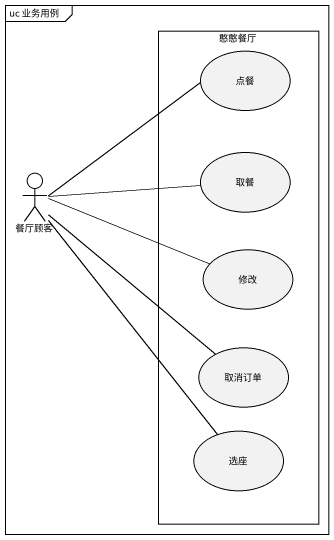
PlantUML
@startuml
mainframe uc 业务用例
rectangle 憨憨餐厅 {
  usecase 点餐
  usecase 取餐
  usecase 修改
  usecase 取消订单
  usecase 选座
}
actor 餐厅顾客
餐厅顾客 -up- 点餐
餐厅顾客 -right- 取餐
餐厅顾客 -right- 修改
餐厅顾客 -- 取消订单
餐厅顾客 -- 选座
@enduml
